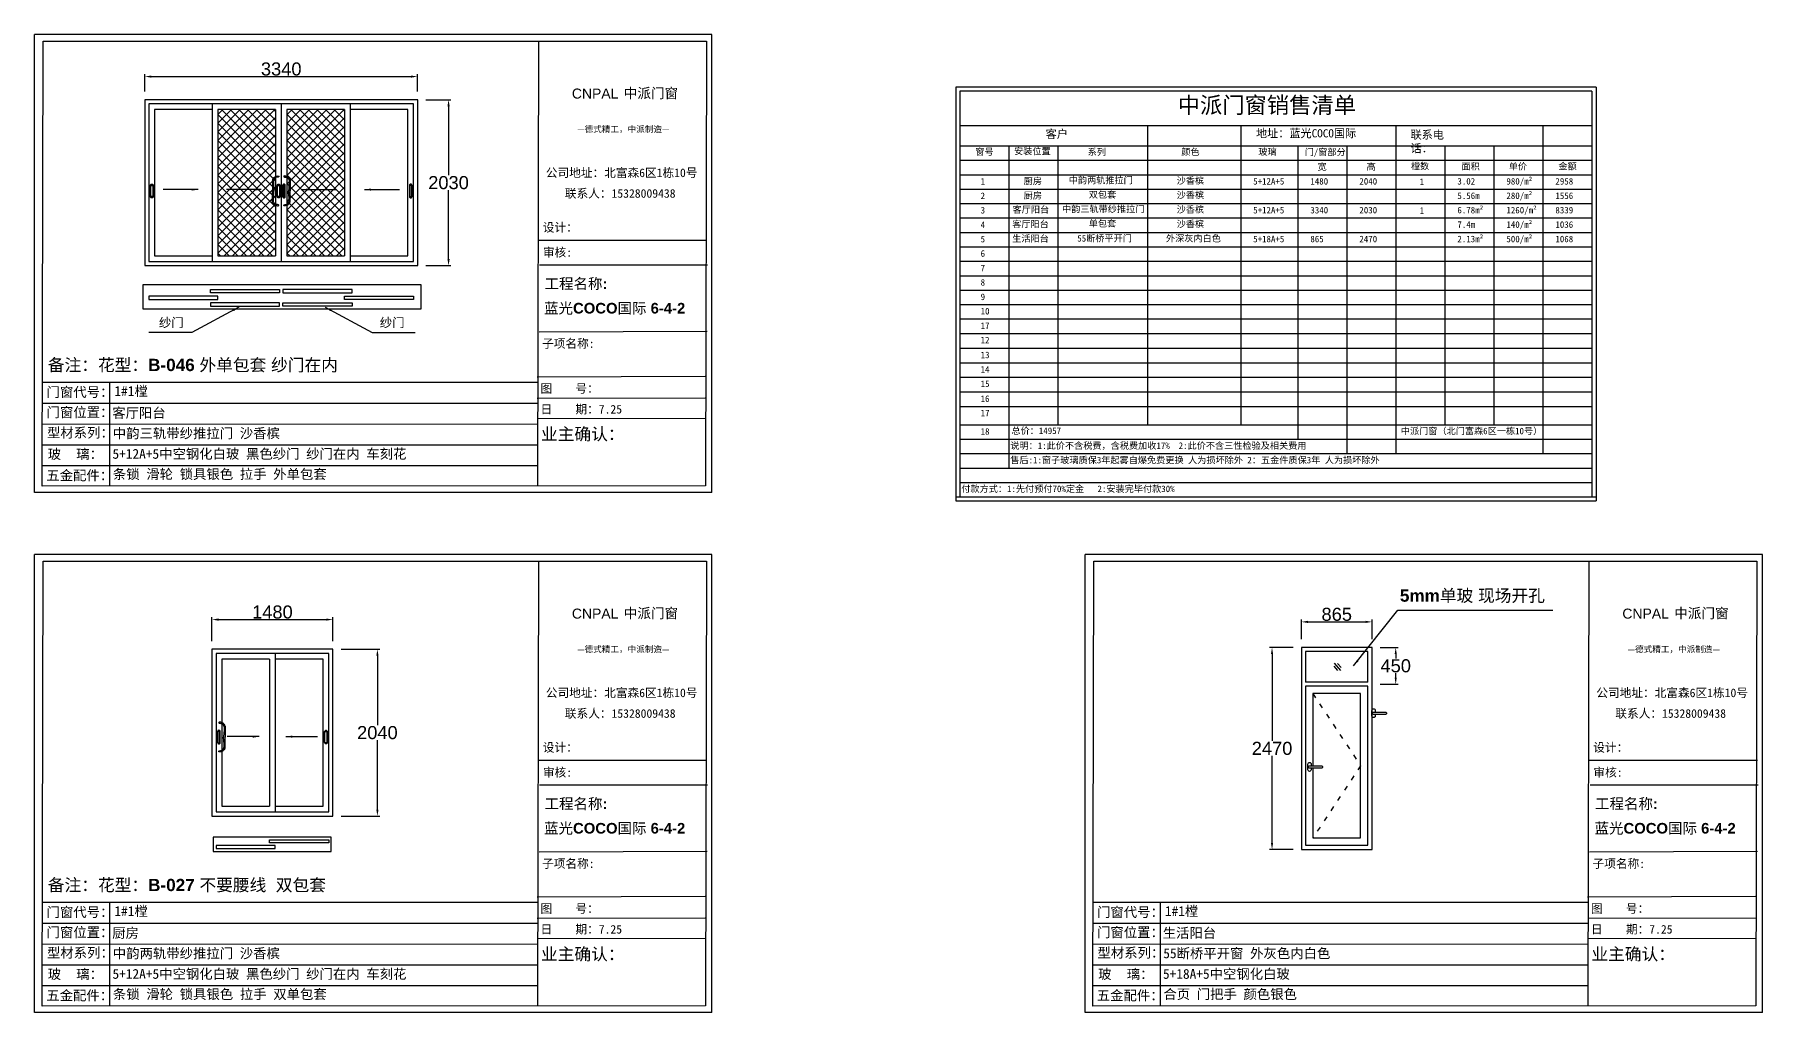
# Model space of a CAD drawing. Header units: inches. Extents: x -138455 to 599497, y -747149 to 13167.
# Drawn here: x 371016 to 392170, y -263010 to -251048 of the extents above; entities that cross this region are included whole.
import ezdxf

# ---------------------------------------------------------------- set-up
doc = ezdxf.new("R2010")
doc.units = ezdxf.units.IN
doc.header["$MEASUREMENT"] = 0
doc.header["$PDMODE"] = 35
doc.header["$PDSIZE"] = -3
doc.linetypes.add('ACAD_ISO03W100', pattern=[30, 12, -18])
doc.layers.add('0 @ 1', color=7, linetype='Continuous')
doc.styles.add('Annotative', font='arialbd.ttf')
doc.styles.add('MtXpl_', font='')
doc.styles.get("Standard").update_dxf_attribs({"font": 'arial.ttf'})
doc.styles.get('MtXpl_').set_extended_font_data('SimSun')
doc.dimstyles.get("Standard").update_dxf_attribs({"dimtxt": 80, "dimasz": 70, "dimexe": 40, "dimexo": 80, "dimgap": 0, "dimtad": 1, "dimtih": 1, "dimtoh": 1, "dimdec": 0, "dimzin": 0, "dimdsep": 46, "dimtxsty": 'Standard', "dimcen": 0.09, "dimadec": 0, "dimazin": 0, "dimtfac": 1, "dimtdec": 0, "dimtofl": 0, "dimtmove": 0, "dimatfit": 3, "dimfxl": 0, "dimtolj": 1, "dimtzin": 0, "dimarcsym": 0})

# ---------------------------------------------------------------- blocks, each defined once
blk = doc.blocks.new('*D1064')
at = {"color": 0, "lineweight": -2, "transparency": 16777216}
for p, q in [((372366, -251745), (372366, -251532)), ((372446, -251562), (375626, -251562)), ((375706, -251745), (375706, -251532))]:
    blk.add_line(p, q, dxfattribs=at)
at = {"color": 0, "transparency": 16777216}
for points in [[(372446, -251549), (372446, -251575), (372366, -251562)], [(375626, -251549), (375626, -251575), (375706, -251562)]]:
    blk.add_solid(points, dxfattribs=at)
at = {"layer": 'Defpoints', "color": 0, "transparency": 16777216}
for p in [(375706, -251562), (372366, -251845), (375706, -251845)]:
    blk.add_point(p, dxfattribs=at)
at = {"color": 0, "transparency": 16777216, "insert": (374036, -251470), "char_height": 160, "attachment_point": 5}
blk.add_mtext('\\A1;3340', dxfattribs=at)
blk = doc.blocks.new('*D1065')
at = {"color": 0, "lineweight": -2, "transparency": 16777216}
for p, q in [((375806, -251845), (376114, -251845)), ((376084, -251925), (376084, -252768)), ((376084, -253795), (376084, -252951)), ((375806, -253875), (376114, -253875))]:
    blk.add_line(p, q, dxfattribs=at)
at = {"color": 0, "transparency": 16777216}
for points in [[(376071, -251925), (376098, -251925), (376084, -251845)], [(376071, -253795), (376098, -253795), (376084, -253875)]]:
    blk.add_solid(points, dxfattribs=at)
at = {"layer": 'Defpoints', "color": 0, "transparency": 16777216}
for p in [(375706, -251845), (375706, -253875), (376084, -253875)]:
    blk.add_point(p, dxfattribs=at)
at = {"color": 0, "transparency": 16777216, "insert": (376084, -252860), "char_height": 160, "attachment_point": 5}
blk.add_mtext('\\A1;2030', dxfattribs=at)
blk = doc.blocks.new('123hhh')
for centre, radius, start, end in [((280706.3, -83231.5), 10, 16.45017, 30.15144), ((280724, -83285), 15, 176.76219, 183.23781), ((280706.3, -83338.5), 10, 329.84856, 343.54983)]:
    blk.add_arc(centre, radius, start, end)
for points, knots in [([(280691.5, -83211), (280688.9, -83210.6), (280685.3, -83210.1), (280685, -83215), (280689.9, -83216.5), (280695.6, -83216.9), (280703.8, -83219.4), (280710.5, -83226.2), (280712.5, -83239.1), (280711.7, -83253.6), (280710.7, -83267.6), (280709.5, -83277.4), (280709.2, -83282.1), (280709.1, -83284.2)], [0, 0, 0, 0, 6.082763, 8.582763, 11.318747, 19.461781, 26.725965, 36.438119, 46.233865, 64.642794, 80.276332, 88.205882, 94.390611, 94.390611, 94.390611, 94.390611]), ([(280714.9, -83226.5), (280712.4, -83222.1), (280706.8, -83213.8), (280697, -83212), (280691.5, -83211)], [0.93741, 0.93741, 0.93741, 0.93741, 13.606526, 29.417915, 29.417915, 29.417915, 29.417915]), ([(280715.8, -83228.7), (280716.2, -83230), (280717.4, -83234.2), (280716.8, -83248.6), (280716.7, -83266), (280716.7, -83280.5), (280716.7, -83285)], [1.197256, 1.197256, 1.197256, 1.197256, 5.358743, 14.155697, 44.084834, 57.684594, 57.684594, 57.684594, 57.684594]), ([(280691.5, -83359), (280688.9, -83359.4), (280685.3, -83359.9), (280685, -83355), (280689.9, -83353.5), (280695.6, -83353.1), (280703.8, -83350.6), (280710.5, -83343.8), (280712.5, -83330.9), (280711.7, -83316.4), (280710.7, -83302.4), (280709.5, -83292.6), (280709.2, -83287.9), (280709.1, -83285.8)], [0, 0, 0, 0, 6.082763, 8.582763, 11.318747, 19.461781, 26.725965, 36.438119, 46.233865, 64.642794, 80.276332, 88.205882, 94.390611, 94.390611, 94.390611, 94.390611]), ([(280715.8, -83341.3), (280716.2, -83340), (280717.4, -83335.8), (280716.8, -83321.4), (280716.7, -83304), (280716.7, -83289.5), (280716.7, -83285)], [1.197256, 1.197256, 1.197256, 1.197256, 5.358743, 14.155697, 44.084834, 57.684594, 57.684594, 57.684594, 57.684594]), ([(280714.9, -83343.5), (280712.4, -83347.9), (280706.8, -83356.2), (280697, -83358), (280691.5, -83359)], [0.93741, 0.93741, 0.93741, 0.93741, 13.606526, 29.417915, 29.417915, 29.417915, 29.417915])]:
    blk.add_open_spline(points, degree=3, knots=knots)
blk = doc.blocks.new('*D1066')
at = {"color": 0, "lineweight": -2, "transparency": 16777216}
for p, q in [((373188, -258468), (373188, -258175)), ((373268, -258205), (374588, -258205)), ((374668, -258468), (374668, -258175))]:
    blk.add_line(p, q, dxfattribs=at)
at = {"color": 0, "transparency": 16777216}
for points in [[(373268, -258191), (373268, -258218), (373188, -258205)], [(374588, -258191), (374588, -258218), (374668, -258205)]]:
    blk.add_solid(points, dxfattribs=at)
at = {"layer": 'Defpoints', "color": 0, "transparency": 16777216}
for p in [(374668, -258205), (373188, -258568), (374668, -258568)]:
    blk.add_point(p, dxfattribs=at)
at = {"color": 0, "transparency": 16777216, "insert": (373928, -258113), "char_height": 160, "attachment_point": 5}
blk.add_mtext('\\A1;1480', dxfattribs=at)
blk = doc.blocks.new('*D1067')
at = {"color": 0, "lineweight": -2, "transparency": 16777216}
for p, q in [((374768, -258568), (375243, -258568)), ((375213, -258648), (375213, -259496)), ((375213, -260528), (375213, -259679)), ((374768, -260608), (375243, -260608))]:
    blk.add_line(p, q, dxfattribs=at)
at = {"color": 0, "transparency": 16777216}
for points in [[(375200, -258648), (375227, -258648), (375213, -258568)], [(375200, -260528), (375227, -260528), (375213, -260608)]]:
    blk.add_solid(points, dxfattribs=at)
at = {"layer": 'Defpoints', "color": 0, "transparency": 16777216}
for p in [(374668, -258568), (374668, -260608), (375213, -260608)]:
    blk.add_point(p, dxfattribs=at)
at = {"color": 0, "transparency": 16777216, "insert": (375213, -259588), "char_height": 160, "attachment_point": 5}
blk.add_mtext('\\A1;2040', dxfattribs=at)
blk = doc.blocks.new('123as')
at = {"color": 0}
for p, q in [((90189, 51387), (90252, 51462)), ((90194, 51330), (90312, 51470)), ((90251, 51335), (90314, 51410))]:
    blk.add_line(p, q, dxfattribs=at)
blk = doc.blocks.new('*D1068')
at = {"color": 0, "lineweight": -2, "transparency": 16777216}
for p, q in [((387490, -258546), (387710, -258546)), ((387680, -258626), (387680, -258679)), ((387680, -258916), (387680, -258862)), ((387490, -258996), (387710, -258996))]:
    blk.add_line(p, q, dxfattribs=at)
at = {"color": 0, "transparency": 16777216}
for points in [[(387667, -258626), (387693, -258626), (387680, -258546)], [(387667, -258916), (387693, -258916), (387680, -258996)]]:
    blk.add_solid(points, dxfattribs=at)
at = {"layer": 'Defpoints', "color": 0, "transparency": 16777216}
for p in [(387390, -258546), (387680, -258546), (387390, -258996)]:
    blk.add_point(p, dxfattribs=at)
at = {"color": 0, "transparency": 16777216, "insert": (387680, -258771), "char_height": 160, "attachment_point": 5}
blk.add_mtext('\\A1;450', dxfattribs=at)
blk = doc.blocks.new('dzcs')
blk.add_lwpolyline([(142096, -3328), (142196, -3328, 0.414214), (142206, -3318), (142206, -3318, 0.414214), (142196, -3308), (142096, -3308, 0.414214), (142086, -3318), (142086, -3318, 0.414214)], format="xyb", close=True)
blk.add_lwpolyline([(142182, -3328), (142182, -3342, 0.414214), (142196, -3355), (142196, -3355, 0.414214), (142209, -3342), (142209, -3294, 0.414214), (142196, -3280), (142196, -3280, 0.414214), (142182, -3294), (142182, -3308)], format="xyb")
blk = doc.blocks.new('*D1069')
at = {"color": 0, "lineweight": -2, "transparency": 16777216}
for p, q in [((386425, -258546), (386136, -258546)), ((386166, -258626), (386166, -259689)), ((386166, -260936), (386166, -259872)), ((386425, -261016), (386136, -261016))]:
    blk.add_line(p, q, dxfattribs=at)
at = {"color": 0, "transparency": 16777216}
for points in [[(386152, -258626), (386179, -258626), (386166, -258546)], [(386152, -260936), (386179, -260936), (386166, -261016)]]:
    blk.add_solid(points, dxfattribs=at)
at = {"layer": 'Defpoints', "color": 0, "transparency": 16777216}
for p in [(386525, -258546), (386166, -261016), (386525, -261016)]:
    blk.add_point(p, dxfattribs=at)
at = {"color": 0, "transparency": 16777216, "insert": (386166, -259781), "char_height": 160, "attachment_point": 5}
blk.add_mtext('\\A1;2470', dxfattribs=at)
blk = doc.blocks.new('*D1070')
at = {"color": 0, "lineweight": -2, "transparency": 16777216}
for p, q in [((386525, -258446), (386525, -258203)), ((386605, -258233), (387310, -258233)), ((387390, -258446), (387390, -258203))]:
    blk.add_line(p, q, dxfattribs=at)
at = {"color": 0, "transparency": 16777216}
for points in [[(386605, -258219), (386605, -258246), (386525, -258233)], [(387310, -258219), (387310, -258246), (387390, -258233)]]:
    blk.add_solid(points, dxfattribs=at)
at = {"layer": 'Defpoints', "color": 0, "transparency": 16777216}
for p in [(387390, -258233), (386525, -258546), (387390, -258546)]:
    blk.add_point(p, dxfattribs=at)
at = {"color": 0, "transparency": 16777216, "insert": (386958, -258141), "char_height": 160, "attachment_point": 5}
blk.add_mtext('\\A1;865', dxfattribs=at)

msp = doc.modelspace()

# ---------------------------------------------------------------- hatches: boundary and pattern name
h = msp.add_hatch()
h.set_pattern_fill('ANSI37', color=256, scale=600)
h.set_pattern_definition([(45, (-834.13, 2214.085), (-53.033009, 53.033009), []), (135, (-834.13, 2214.085), (-53.033009, -53.033009), [])])
h.paths.add_polyline_path([(373966.4, -251964.7), (373261.4, -251964.7), (373261.4, -253754.7), (373966.4, -253754.7)])
h.paths.add_polyline_path([(374811.4, -251964.7), (374106.4, -251964.7), (374106.4, -253754.7), (374811.4, -253754.7)])

# ---------------------------------------------------------------- linework, layer by layer
for p, q in [((379309.1, -251048.5), (371016, -251048.2)), ((371016, -256648.3), (371016, -251048.2)), ((379309.1, -256648.3), (379309.1, -251048.5)), ((371110.5, -256572.6), (371122.1, -251128)), ((371122.1, -251128), (379241, -251128.2)), ((377184.6, -251128.2), (377172.7, -256568.4)), ((377184.3, -251296.1), (377184.3, -251296.3)), ((379241, -251128.2), (379229.4, -256568.4)), ((390131.9, -251689.6), (382295.2, -251689.6)), ((382295.2, -251689.6), (382295.2, -256752.6)), ((390131.9, -251689.6), (390131.9, -256752.6)), ((375656.4, -251894.7), (372416.4, -251894.7)), ((372416.4, -251894.7), (372416.4, -253824.7)), ((373191.4, -251894.7), (373191.4, -253824.7)), ((374036.4, -251894.7), (374036.4, -253824.7)), ((374881.4, -251894.7), (374881.4, -253824.7)), ((375656.4, -253824.7), (375656.4, -251894.7)), ((390081.9, -251739.6), (382345.2, -251739.6)), ((382345.2, -251739.6), (382345.2, -256702.6)), ((390081.9, -251739.6), (390081.9, -256702.6)), ((372486.4, -251964.7), (372486.4, -253754.7)), ((373191.4, -251964.7), (372486.4, -251964.7)), ((373261.4, -251964.7), (373261.4, -253754.7)), ((373966.4, -251964.7), (373261.4, -251964.7)), ((373966.4, -251964.7), (373966.4, -253754.7)), ((374106.4, -251964.7), (374106.4, -252784.4)), ((374811.4, -251964.7), (374106.4, -251964.7)), ((374811.4, -251964.7), (374811.4, -253754.7)), ((375586.4, -251964.7), (374881.4, -251964.7)), ((375586.4, -253754.7), (375586.4, -251964.7)), ((390081.9, -252165.8), (382345.2, -252165.8)), ((384639.5, -252165.8), (384639.5, -255821.7)), ((385781.9, -252165.8), (385781.9, -254527)), ((387681.9, -252165.8), (387681.9, -256174.6)), ((389481.9, -252165.8), (389481.9, -253997.6)), ((382345.2, -252409.3), (390081.9, -252409.3)), ((382945.2, -252409.3), (382945.2, -253997.6)), ((383545.2, -252409.3), (383545.2, -253997.6)), ((386481.9, -252409.3), (386481.9, -254527)), ((387081.9, -252409.3), (387081.9, -256174.6)), ((388281.9, -252409.3), (388281.9, -255821.7)), ((388881.9, -252409.3), (388881.9, -253997.6)), ((382345.2, -252585.8), (390081.9, -252585.8)), ((382345.2, -252762.3), (390081.9, -252762.3)), ((374106.4, -252798), (374106.4, -253123.4)), ((382345.2, -252938.7), (390081.9, -252938.7)), ((374106.4, -253137), (374106.4, -253754.7)), ((382345.2, -253115.2), (390081.9, -253115.2)), ((382345.2, -253291.7), (390081.9, -253291.7)), ((377191.6, -253562.5), (379248.3, -253562.8)), ((382345.2, -253468.1), (390081.9, -253468.1)), ((372416.4, -253824.7), (375656.4, -253824.7)), ((372486.4, -253754.7), (373191.4, -253754.7)), ((373261.4, -253754.7), (373966.4, -253754.7)), ((374106.4, -253754.7), (374811.4, -253754.7)), ((374881.4, -253754.7), (375586.4, -253754.7)), ((382345.2, -253644.6), (390081.9, -253644.6)), ((382345.2, -253821.1), (390081.9, -253821.1)), ((377198.4, -253864.2), (379255.1, -253864.4)), ((382345.2, -253997.6), (390081.9, -253997.6)), ((382945.2, -253997.6), (382945.2, -254703.4)), ((383545.2, -253997.6), (383545.2, -254527)), ((388881.9, -253997.6), (388881.9, -255821.7)), ((389481.9, -253997.6), (389481.9, -256174.6)), ((382345.2, -254174), (390081.9, -254174)), ((382345.2, -254350.5), (390081.9, -254350.5)), ((377193.7, -254682.9), (379250.4, -254676.9)), ((382345.2, -254527), (390081.9, -254527)), ((383545.2, -254527), (383545.2, -255821.7)), ((385781.9, -254527), (385781.9, -255821.7)), ((386481.9, -254527), (386481.9, -255998.1)), ((382345.2, -254703.4), (390081.9, -254703.4)), ((382345.2, -254885.2), (390081.9, -254885.2)), ((382945.2, -254703.4), (382945.2, -256350.6)), ((382345.2, -255061.7), (390081.9, -255061.7)), ((371109.7, -255301.3), (377169, -255301.5)), ((371934.1, -255295), (371934.4, -256566.9)), ((377168.9, -255233.4), (379225.5, -255227.4)), ((382345.2, -255238.2), (390081.9, -255238.2)), ((377169.6, -255497.2), (379226.3, -255491.1)), ((382345.2, -255419.9), (390081.9, -255419.9)), ((371109.9, -255556.6), (377169.8, -255555.5)), ((377170.3, -255745.5), (379227, -255739.4)), ((382345.2, -255596.4), (390081.9, -255596.4)), ((371110, -255812), (377170.5, -255810.9)), ((382345.2, -255821.7), (390081.9, -255821.7)), ((371110.2, -256067.6), (377171.3, -256067.8)), ((382345.2, -255998.1), (390081.9, -255998.1)), ((371110.4, -256321.1), (377172.7, -256318.8)), ((382345.2, -256174.6), (390081.9, -256174.6)), ((382345.2, -256350.6), (390081.9, -256350.6)), ((379229.4, -256568.4), (371110.5, -256572.6)), ((382345.2, -256526.6), (390081.9, -256526.6)), ((379309.1, -256648.3), (371016, -256648.3)), ((382295.2, -256702.6), (390131.9, -256702.6)), ((382295.2, -256752.6), (390131.9, -256752.6)), ((379309.1, -257410.3), (371016, -257410.1)), ((371016, -263010.1), (371016, -257410.1)), ((379309.1, -263010.1), (379309.1, -257410.3)), ((392169.5, -257410.3), (383876.4, -257410.1)), ((383876.4, -263010.1), (383876.4, -257410.1)), ((392169.5, -263010.1), (392169.5, -257410.3)), ((371110.5, -262934.4), (371122.1, -257489.8)), ((371122.1, -257489.8), (379241, -257490)), ((377184.6, -257490), (377172.7, -262930.2)), ((379241, -257490), (379229.4, -262930.2)), ((383970.9, -262934.4), (383982.5, -257489.8)), ((383982.5, -257489.8), (392101.4, -257490)), ((390044.9, -257490), (390033.1, -262930.2)), ((392101.4, -257490), (392089.8, -262930.2)), ((377184.3, -257657.9), (377184.3, -257658.1)), ((390044.7, -257657.9), (390044.7, -257658.1)), ((373893.1, -258687.6), (373893.1, -260487.6)), ((373963.1, -258617.6), (373963.1, -260557.6)), ((387390.4, -258545.5), (386525.4, -258545.5)), ((386525.4, -258545.5), (386525.4, -261015.5)), ((387390.4, -261015.5), (387390.4, -258545.5)), ((387340.4, -258970.5), (386575.4, -258970.5)), ((387340.4, -259020.5), (386575.4, -259020.5)), ((377191.6, -259924.3), (379248.3, -259924.6)), ((390052, -259924.3), (392108.7, -259924.6)), ((377198.4, -260226), (379255.1, -260226.3)), ((390058.8, -260226), (392115.5, -260226.3)), ((386525.4, -261015.5), (387390.4, -261015.5)), ((377193.7, -261044.8), (379250.4, -261038.7)), ((390054.1, -261044.8), (392110.8, -261038.7)), ((371109.7, -261663.1), (377169, -261663.3)), ((371934.1, -261656.9), (371934.4, -262928.7)), ((377168.9, -261595.2), (379225.5, -261589.2)), ((383970.1, -261663.1), (390029.4, -261663.3)), ((384794.5, -261656.9), (384794.8, -262928.7)), ((390029.2, -261595.2), (392085.9, -261589.2)), ((377169.6, -261859), (379226.3, -261853)), ((390030, -261859), (392086.7, -261853)), ((371109.9, -261918.4), (377169.8, -261917.3)), ((383970.3, -261918.4), (390030.2, -261917.3)), ((371110, -262173.9), (377170.5, -262172.8)), ((377170.3, -262107.3), (379227, -262101.2)), ((383970.4, -262173.9), (390030.9, -262172.8)), ((390030.7, -262107.3), (392087.4, -262101.2)), ((371110.2, -262429.4), (377171.3, -262429.6)), ((383970.6, -262429.4), (390031.6, -262429.6)), ((371110.4, -262682.9), (377172.7, -262680.6)), ((383970.7, -262682.9), (390033.1, -262680.6)), ((379229.4, -262930.2), (371110.5, -262934.4)), ((392089.8, -262930.2), (383970.9, -262934.4)), ((379309.1, -263010.1), (371016, -263010.1)), ((392169.5, -263010.1), (383876.4, -263010.1))]:
    msp.add_line(p, q)
for points in [[(372366.4, -253874.7), (375706.4, -253874.7), (375706.4, -251844.7), (372366.4, -251844.7)], [(372440.1, -252892.9), (372462.8, -252892.9), (372462.8, -253030.3), (372440.1, -253030.3)], [(372440.1, -252892.9), (372462.8, -252892.9), (372462.8, -253030.3), (372440.1, -253030.3)], [(373992, -252892.9), (374014.8, -252892.9), (374014.8, -253030.3), (373992, -253030.3)], [(373992, -252892.9), (374014.8, -252892.9), (374014.8, -253030.3), (373992, -253030.3)], [(374080.8, -252892.9), (374058.1, -252892.9), (374058.1, -253030.3), (374080.8, -253030.3)], [(374080.8, -252892.9), (374058.1, -252892.9), (374058.1, -253030.3), (374080.8, -253030.3)], [(375633.6, -252892.9), (375610.9, -252892.9), (375610.9, -253030.3), (375633.6, -253030.3)], [(375633.6, -252892.9), (375610.9, -252892.9), (375610.9, -253030.3), (375633.6, -253030.3)], [(372345.4, -254106.5), (375745.9, -254106.5), (375745.9, -254406.1), (372345.4, -254406.1)], [(373261.4, -254248.6), (372416.4, -254248.6), (372416.4, -254288.6), (373261.4, -254288.6)], [(374015.1, -254207.4), (373170.1, -254207.4), (373170.1, -254167.4), (374015.1, -254167.4)], [(374057.3, -254207.4), (374902.3, -254207.4), (374902.3, -254167.4), (374057.3, -254167.4)], [(374811.4, -254248.6), (375656.4, -254248.6), (375656.4, -254288.6), (374811.4, -254288.6)], [(374015.1, -254329.8), (373170.1, -254329.8), (373170.1, -254369.8), (374015.1, -254369.8)], [(374057.3, -254329.8), (374902.3, -254329.8), (374902.3, -254369.8), (374057.3, -254369.8)], [(373188.1, -260607.6), (374668.1, -260607.6), (374668.1, -258567.6), (373188.1, -258567.6)], [(373238.1, -260557.6), (374618.1, -260557.6), (374618.1, -258617.6), (373238.1, -258617.6)], [(373284.5, -259573.3), (373261.8, -259573.3), (373261.8, -259710.6), (373284.5, -259710.6)], [(373284.5, -259573.3), (373261.8, -259573.3), (373261.8, -259710.6), (373284.5, -259710.6)], [(374571.7, -259573.3), (374594.4, -259573.3), (374594.4, -259710.6), (374571.7, -259710.6)], [(374571.7, -259573.3), (374594.4, -259573.3), (374594.4, -259710.6), (374571.7, -259710.6)], [(374646.4, -260866.8), (373203, -260866.8), (373203, -261041.3), (374646.4, -261041.3)], [(373963.1, -260966.8), (373238.1, -260966.8), (373238.1, -261006.8), (373963.1, -261006.8)], [(373893.1, -260897.5), (374618.1, -260897.5), (374618.1, -260937.5), (373893.1, -260937.5)]]:
    msp.add_lwpolyline(points, close=True)
for points in [[(372450.9, -252878.3), (372452.6, -252878.3, -0.4142136), (372467.5, -252893.3), (372467.5, -253029.5, -0.4142136), (372452.6, -253044.5), (372450.9, -253044.5, -0.4142136), (372435.9, -253029.5), (372435.9, -252893.3, -0.4142136)], [(372450.9, -252878.3), (372452.6, -252878.3, -0.4142136), (372467.5, -252893.3), (372467.5, -253029.5, -0.4142136), (372452.6, -253044.5), (372450.9, -253044.5, -0.4142136), (372435.9, -253029.5), (372435.9, -252893.3, -0.4142136)], [(374002.8, -252878.3), (374004.5, -252878.3, -0.4142136), (374019.5, -252893.3), (374019.5, -253029.5, -0.4142136), (374004.5, -253044.5), (374002.8, -253044.5, -0.4142136), (373987.9, -253029.5), (373987.9, -252893.3, -0.4142136)], [(374002.8, -252878.3), (374004.5, -252878.3, -0.4142136), (374019.5, -252893.3), (374019.5, -253029.5, -0.4142136), (374004.5, -253044.5), (374002.8, -253044.5, -0.4142136), (373987.9, -253029.5), (373987.9, -252893.3, -0.4142136)], [(374070.1, -252878.3), (374068.4, -252878.3, 0.4142136), (374053.4, -252893.3), (374053.4, -253029.5, 0.4142136), (374068.4, -253044.5), (374070.1, -253044.5, 0.4142136), (374085, -253029.5), (374085, -252893.3, 0.4142136)], [(374070.1, -252878.3), (374068.4, -252878.3, 0.4142136), (374053.4, -252893.3), (374053.4, -253029.5, 0.4142136), (374068.4, -253044.5), (374070.1, -253044.5, 0.4142136), (374085, -253029.5), (374085, -252893.3, 0.4142136)], [(375622.8, -252878.3), (375621.1, -252878.3, 0.4142136), (375606.2, -252893.3), (375606.2, -253029.5, 0.4142136), (375621.1, -253044.5), (375622.8, -253044.5, 0.4142136), (375637.8, -253029.5), (375637.8, -252893.3, 0.4142136)], [(375622.8, -252878.3), (375621.1, -252878.3, 0.4142136), (375606.2, -252893.3), (375606.2, -253029.5, 0.4142136), (375621.1, -253044.5), (375622.8, -253044.5, 0.4142136), (375637.8, -253029.5), (375637.8, -252893.3, 0.4142136)], [(373273.7, -259558.7), (373272, -259558.7, 0.4142136), (373257.1, -259573.6), (373257.1, -259709.9, 0.4142136), (373272, -259724.9), (373273.7, -259724.9, 0.4142136), (373288.7, -259709.9), (373288.7, -259573.6, 0.4142136)], [(373273.7, -259558.7), (373272, -259558.7, 0.4142136), (373257.1, -259573.6), (373257.1, -259709.9, 0.4142136), (373272, -259724.9), (373273.7, -259724.9, 0.4142136), (373288.7, -259709.9), (373288.7, -259573.6, 0.4142136)], [(374582.5, -259558.7), (374584.2, -259558.7, -0.4142136), (374599.1, -259573.6), (374599.1, -259709.9, -0.4142136), (374584.2, -259724.9), (374582.5, -259724.9, -0.4142136), (374567.5, -259709.9), (374567.5, -259573.6, -0.4142136)], [(374582.5, -259558.7), (374584.2, -259558.7, -0.4142136), (374599.1, -259573.6), (374599.1, -259709.9, -0.4142136), (374584.2, -259724.9), (374582.5, -259724.9, -0.4142136), (374567.5, -259709.9), (374567.5, -259573.6, -0.4142136)]]:
    msp.add_lwpolyline(points, format="xyb", close=True)
for points in [[(373893.1, -258687.6), (373308.1, -258687.6), (373308.1, -259464.1)], [(373963.1, -260487.6), (374548.1, -260487.6), (374548.1, -258687.6), (373963.1, -258687.6)], [(387340.4, -258970.5), (387340.4, -258595.5), (386575.4, -258595.5), (386575.4, -258970.5)], [(386575.4, -259020.5), (386575.4, -260965.5), (387340.4, -260965.5), (387340.4, -259020.5)], [(386665.4, -260022.1), (386665.4, -260875.5), (387250.4, -260875.5), (387250.4, -259110.5), (386665.4, -259110.5), (386665.4, -259992.9)], [(373308.1, -259477.6), (373308.1, -259804.6)], [(373308.1, -259818), (373308.1, -260487.6), (373893.1, -260487.6)]]:
    msp.add_lwpolyline(points)
at = {"linetype": 'ACAD_ISO03W100', "ltscale": 5}
msp.add_lwpolyline([(386665.4, -259110.5), (387250.4, -259993), (386665.4, -260875.5)], dxfattribs=at)

# ---------------------------------------------------------------- block references
for name, p, xscale, yscale, zscale in [('123hhh', (1063699.2, -48314.6), -2.457178888009928, 2.457178888009928, 2.457178888009928), ('123hhh', (-315626.4, -48314.6), 2.457178888009928, 2.457178888009928, 2.457178888009928), ('123as', (447297.8, -293141.1), -0.6684526412304121, 0.6684526412304121, 0.6684526412304121), ('dzcs', (594825.5, -254510.2), -1.458674084359069, 1.458674084359069, 1.458674084359069), ('123hhh', (-316422.7, -54994.9), 2.457178888009928, 2.457178888009928, 2.457178888009928), ('dzcs', (594041.7, -255167.9), -1.458674084359069, 1.458674084359069, 1.458674084359069)]:
    msp.add_blockref(name, p, dxfattribs=dict(xscale=xscale, yscale=yscale, zscale=zscale))

# ---------------------------------------------------------------- texts
for p in [(377594.3, -251830.8), (377594.3, -258192.6), (390454.7, -258192.6)]:
    msp.add_text('CNPAL', height=122.22).set_placement(p)
at = {"style": 'MtXpl_'}
for s, height, p in [('中派门窗', 122.22, (378228.9, -251825.7)), ('—德式精工，中派制造—', 75.213, (377658.3, -252242.8)), ('公司地址：北富森6区1栋10号', 104.737, (377275.4, -252791.3)), ('联系人：15328009438', 104.737, (377508.2, -253043.9)), ('设计：', 104.74, (377237.7, -253460.1)), ('审核:', 104.74, (377239.4, -253764.4)), ('子项名称:', 104.74, (377229.3, -254880.5)), ('图    号：', 104.74, (377209.6, -255430.7)), ('日    期：7.25', 104.737, (377209.9, -255684)), ('中派门窗', 122.22, (378228.9, -258187.6)), ('中派门窗', 122.22, (391089.3, -258187.6)), ('—德式精工，中派制造—', 75.213, (377658.3, -258604.6)), ('—德式精工，中派制造—', 75.213, (390518.6, -258604.6)), ('公司地址：北富森6区1栋10号', 104.737, (377275.4, -259153.1)), ('公司地址：北富森6区1栋10号', 104.737, (390135.8, -259153.1)), ('联系人：15328009438', 104.737, (377508.2, -259405.8)), ('联系人：15328009438', 104.737, (390368.5, -259405.8)), ('设计：', 104.74, (377237.7, -259821.9)), ('设计：', 104.74, (390098.1, -259821.9)), ('审核:', 104.74, (377239.4, -260126.2)), ('审核:', 104.74, (390099.8, -260126.2)), ('子项名称:', 104.74, (377229.3, -261242.3)), ('子项名称:', 104.74, (390089.7, -261242.3)), ('图    号：', 104.74, (377209.6, -261792.6)), ('图    号：', 104.74, (390070, -261792.6)), ('日    期：7.25', 104.737, (377209.9, -262045.8)), ('日    期：7.25', 104.737, (390070.3, -262045.8))]:
    msp.add_text(s, height=height, dxfattribs=at).set_placement(p)
at = {"layer": '0 @ 1', "style": 'Annotative'}
for s, height, p in [('工程名称:', 130, (377259.6, -254160.2)), ('蓝光COCO国际 6-4-2', 130, (377253.7, -254460.4)), ('纱门 ', 111.32, (372538.2, -254627.3)), ('纱门 ', 111.32, (375242, -254627.3)), ('备注：花型：B-046 外单包套 纱门在内 ', 150, (371178.3, -255164.7)), ('门窗代号：', 119.99, (371163, -255481)), ('门窗位置：', 119.99, (371163, -255728.2)), ('型材系列：', 119.99, (371168, -255977.9)), ('业主确认：', 150, (377215.5, -256009.6)), ('玻    璃：', 119.99, (371176.4, -256239.7)), ('五金配件：', 119.99, (371160, -256500.6)), ('5mm单玻 现场开孔', 150, (387731, -257986)), ('工程名称:', 130, (377259.6, -260522)), ('工程名称:', 130, (390119.9, -260522)), ('蓝光COCO国际 6-4-2', 130, (377253.7, -260822.3)), ('蓝光COCO国际 6-4-2', 130, (390114.1, -260822.3)), ('备注：花型：B-027 不要腰线  双包套  ', 150, (371178.3, -261526.5)), ('门窗代号：', 119.99, (371163, -261842.8)), ('门窗代号：', 119.99, (384023.4, -261842.8)), ('门窗位置：', 119.99, (371163, -262090)), ('门窗位置：', 119.99, (384023.4, -262090)), ('型材系列：', 119.99, (371168, -262339.7)), ('业主确认：', 150, (377215.5, -262371.4)), ('型材系列：', 119.99, (384028.4, -262339.7)), ('业主确认：', 150, (390075.9, -262371.4)), ('玻    璃：', 119.99, (371176.4, -262601.6)), ('玻    璃：', 119.99, (384036.8, -262601.6)), ('五金配件：', 119.99, (371160, -262862.4)), ('五金配件：', 119.99, (384020.4, -262862.4))]:
    msp.add_text(s, height=height, dxfattribs=at).set_placement(p)
at = {"layer": '0 @ 1', "attachment_point": 1, "style": 'Annotative'}
for s, width, insert, char_height in [('{\\fSimSun|b1|i0|c134|p2;中派门窗销售清单}', 2676.689, (385011, -251810.5), 200), ('{\\fSimSun|b1|i0|c134|p2;客户}', 485.592, (383394.1, -252214.5), 100), ('{\\fSimSun|b1|i0|c134|p2;地址：蓝光COCO国际}', 1564.514, (385969, -252206), 100), ('{\\fSimSun|b1|i0|c134|p2;联系电话：}', 603.897, (387861.5, -252223.5), 100), ('{\\fSimSun|b1|i0|c134|p2;窗号}', 485.592, (382533.9, -252441.9), 80), ('{\\fSimSun|b1|i0|c134|p2;安装位置}', 485.592, (383007.8, -252434.8), 80), ('{\\fSimSun|b1|i0|c134|p2;系列}', 485.592, (383908.7, -252444.1), 80), ('{\\fSimSun|b1|i0|c134|p2;颜色}', 485.592, (385054.2, -252442.2), 80), ('{\\fSimSun|b1|i0|c134|p2;玻璃}', 485.592, (385998.8, -252442.2), 80), ('{\\fSimSun|b1|i0|c134|p2;门/窗部分}', 603.897, (386565.1, -252446.1), 80), ('{\\fSimSun|b1|i0|c134|p2;中韵两轨推拉门}', 943.532, (383677, -252789.6), 80), ('{\\fSimSun|b1|i0|c134|p2;沙香槟}', 943.532, (384998.5, -252795), 80), ('{\\fSimSun|b1|i0|c134|p2;宽}', 603.897, (386723.5, -252624.9), 80), ('{\\fSimSun|b1|i0|c134|p2;高}', 603.897, (387323.5, -252624.9), 80), ('{\\fSimSun|b1|i0|c134|p2;樘数}', 603.897, (387866.9, -252617.8), 80), ('{\\fSimSun|b1|i0|c134|p2;面积}', 603.897, (388485.4, -252621.7), 80), ('{\\fSimSun|b1|i0|c134|p2;单价}', 603.897, (389063.1, -252621.7), 80), ('{\\fSimSun|b1|i0|c134|p2;金额}', 603.897, (389671.8, -252618.9), 80), ('{\\fSimSun|b1|i0|c134|p2;2}', 485.592, (382598.3, -252980.7), 80), ('{\\fSimSun|b1|i0|c134|p2;1}', 485.592, (382598.3, -252804.2), 80), ('{\\fSimSun|b1|i0|c134|p2;厨房}', 472.186, (383125.4, -252800.3), 80), ('{\\fSimSun|b1|i0|c134|p2;厨房}', 472.186, (383125.4, -252976.8), 80), ('{\\fSimSun|b1|i0|c134|p2;双包套}', 943.532, (383922.3, -252966.1), 80), ('{\\fSimSun|b1|i0|c134|p2;沙香槟}', 943.532, (384998.5, -252971.5), 80), ('{\\fSimSun|b1|i0|c134|p2;5+12A+5}', 943.532, (385935, -252803), 80), ('{\\fSimSun|b1|i0|c134|p2;1480}', 943.532, (386635, -252803), 80), ('{\\fSimSun|b1|i0|c134|p2;2040}', 943.532, (387235, -252803), 80), ('{\\fSimSun|b1|i0|c134|p2;1}', 943.532, (387972.6, -252808.2), 80), ('{\\fSimSun|b1|i0|c134|p2;3.02}', 943.532, (388435, -252803), 80), ('{\\fSimSun|b1|i0|c134|p2;5.56m}', 943.532, (388435, -252979.4), 80), ('{\\fSimSun|b1|i0|c134|p2;280/m²}', 943.532, (389035, -252979.4), 80), ('{\\fSimSun|b1|i0|c134|p2;980/m²}', 943.532, (389035, -252803), 80), ('{\\fSimSun|b1|i0|c134|p2;2958}', 943.532, (389635, -252803), 80), ('{\\fSimSun|b1|i0|c134|p2;1556}', 943.532, (389635, -252979.4), 80), ('{\\fSimSun|b1|i0|c134|p2;3}', 485.592, (382598.3, -253157.1), 80), ('{\\fSimSun|b1|i0|c134|p2;客厅阳台}', 553, (382989.2, -253148.8), 80), ('{\\fSimSun|b1|i0|c134|p2;中韵三轨带纱推拉门}', 1087.236, (383594.9, -253142.8), 80), ('{\\fSimSun|b1|i0|c134|p2;沙香槟}', 943.532, (384998.5, -253148), 80), ('{\\fSimSun|b1|i0|c134|p2;5+12A+5}', 943.532, (385935, -253155.9), 80), ('{\\fSimSun|b1|i0|c134|p2;3340}', 943.532, (386635, -253155.9), 80), ('{\\fSimSun|b1|i0|c134|p2;2030}', 943.532, (387235, -253155.9), 80), ('{\\fSimSun|b1|i0|c134|p2;1}', 943.532, (387972.6, -253161.2), 80), ('{\\fSimSun|b1|i0|c134|p2;6.78m²}', 943.532, (388435, -253155.9), 80), ('{\\fSimSun|b1|i0|c134|p2;1260/m²}', 943.532, (389035, -253155.9), 80), ('{\\fSimSun|b1|i0|c134|p2;8339}', 943.532, (389635, -253155.9), 80), ('{\\fSimSun|b1|i0|c134|p2;4}', 485.592, (382598.3, -253333.6), 80), ('{\\fSimSun|b1|i0|c134|p2;客厅阳台}', 472.186, (382985.1, -253326.9), 80), ('{\\fSimSun|b1|i0|c134|p2;单包套}', 943.532, (383922.3, -253319.1), 80), ('{\\fSimSun|b1|i0|c134|p2;沙香槟}', 943.532, (384998.5, -253324.5), 80), ('{\\fSimSun|b1|i0|c134|p2;7.4m}', 943.532, (388435, -253332.4), 80), ('{\\fSimSun|b1|i0|c134|p2;140/m²}', 943.532, (389035, -253332.4), 80), ('{\\fSimSun|b1|i0|c134|p2;1036}', 943.532, (389635, -253332.4), 80), ('{\\fSimSun|b1|i0|c134|p2;5}', 485.592, (382598.3, -253510.1), 80), ('{\\fSimSun|b1|i0|c134|p2;生活阳台}', 472.186, (382985.1, -253503.4), 80), ('{\\fSimSun|b1|i0|c134|p2;55断桥平开门}', 943.532, (383781.6, -253500.1), 80), ('{\\fSimSun|b1|i0|c134|p2;外深灰内白色}', 943.532, (384867.6, -253500.9), 80), ('{\\fSimSun|b1|i0|c134|p2;5+18A+5}', 943.532, (385935, -253508.8), 80), ('{\\fSimSun|b1|i0|c134|p2;865}', 943.532, (386635, -253508.8), 80), ('{\\fSimSun|b1|i0|c134|p2;2470}', 943.532, (387235, -253508.8), 80), ('{\\fSimSun|b1|i0|c134|p2;2.13m²}', 943.532, (388435, -253508.8), 80), ('{\\fSimSun|b1|i0|c134|p2;500/m²}', 943.532, (389035, -253508.8), 80), ('{\\fSimSun|b1|i0|c134|p2;1068}', 943.532, (389635, -253508.8), 80), ('{\\fSimSun|b1|i0|c134|p2;6}', 485.592, (382598.3, -253686.5), 80), ('{\\fSimSun|b1|i0|c134|p2;8}', 485.592, (382598.3, -254039.5), 80), ('{\\fSimSun|b1|i0|c134|p2;7}', 485.592, (382598.3, -253863), 80), ('{\\fSimSun|b1|i0|c134|p2;9}', 485.592, (382598.3, -254216), 80), ('{\\fSimSun|b1|i0|c134|p2;10}', 485.592, (382598.3, -254392.4), 80), ('{\\fSimSun|b1|i0|c134|p2;17}', 485.592, (382598.3, -254568.9), 80), ('{\\fSimSun|b1|i0|c134|p2;12}', 485.592, (382598.3, -254745.4), 80), ('{\\fSimSun|b1|i0|c134|p2;13}', 485.592, (382598.3, -254927.1), 80), ('{\\fSimSun|b1|i0|c134|p2;14}', 485.592, (382598.3, -255103.6), 80), ('{\\fSimSun|b1|i0|c134|p2;15}', 485.592, (382598.3, -255280.1), 80), ('{\\fSimSun|b1|i0|c134|p2;1#1樘}', 4396.385, (371993.8, -255348.8), 119.988), ('{\\fSimSun|b1|i0|c134|p2;16}', 485.592, (382598.3, -255461.9), 80), ('{\\fSimSun|b1|i0|c134|p2;客厅阳台}', 4396.385, (371967, -255616.1), 119.988), ('{\\fSimSun|b1|i0|c134|p2;17}', 485.592, (382598.3, -255638.3), 80), ('{\\fSimSun|b1|i0|c134|p2;中韵三轨带纱推拉门 沙香槟}', 4396.385, (371973.9, -255865.2), 119.988), ('{\\fSimSun|b1|i0|c134|p2;18}', 485.592, (382598.3, -255863.6), 80), ('{\\fSimSun|b1|i0|c134|p2;总价：14957}', 2423.77, (382974.9, -255854.8), 80), ('{\\fSimSun|b1|i0|c134|p2;中派门窗（北门富森6区一栋10号）}', 1756.126, (387742.8, -255857.2), 80), ('{\\fSimSun|b1|i0|c134|p2;5+12A+5中空钢化白玻 黑色纱门 纱门在内 车刻花}', 5972.399, (371970.1, -256116.9), 119.988), ('{\\fSimSun|b1|i0|c134|p2;说明：1:此价不含税费，含税费加收17%  2:此价不含三性检验及相关费用}', 3920.385, (382961.5, -256036.6), 80), ('{\\fSimSun|b1|i0|c134|p2;条锁 滑轮 锁具银色 拉手 外单包套}', 5156.596, (371974.8, -256364.8), 119.988), ('{\\fSimSun|b1|i0|c134|p2;售后:1:窗子玻璃质保3年起雾自爆免费更换 人为损坏除外 2：五金件质保3年 人为损坏除外  }', 6510.182, (382961.5, -256213.1), 80), ('{\\fSimSun|b1|i0|c134|p2;付款方式：1:先付预付70%定金   2:安装完毕付款30%}', 6510.182, (382361.5, -256565.1), 80), ('{\\fSimSun|b1|i0|c134|p2;1#1樘}', 4396.385, (371993.8, -261710.6), 119.988), ('{\\fSimSun|b1|i0|c134|p2;1#1樘}', 4396.385, (384854.2, -261710.6), 119.988), ('{\\fSimSun|b1|i0|c134|p2;厨房}', 4396.385, (371967, -261977.9), 119.988), ('{\\fSimSun|b1|i0|c134|p2;生活阳台}', 4396.385, (384827.4, -261977.9), 119.988), ('{\\fSimSun|b1|i0|c134|p2;中韵两轨带纱推拉门 沙香槟 }', 4396.385, (371973.9, -262227), 119.988), ('{\\fSimSun|b1|i0|c134|p2;55断桥平开窗 外灰色内白色}', 4396.385, (384834.3, -262227), 119.988), ('{\\fSimSun|b1|i0|c134|p2;5+12A+5中空钢化白玻 黑色纱门 纱门在内 车刻花}', 5972.399, (371970.1, -262478.7), 119.988), ('{\\fSimSun|b1|i0|c134|p2;5+18A+5中空钢化白玻 }', 5972.399, (384830.5, -262478.7), 119.988), ('{\\fSimSun|b1|i0|c134|p2;条锁 滑轮 锁具银色 拉手 双单包套 }', 5156.596, (371974.8, -262726.6), 119.988), ('{\\fSimSun|b1|i0|c134|p2;合页 门把手 颜色银色}', 5156.596, (384835.1, -262726.6), 119.988)]:
    msp.add_mtext_dynamic_manual_height_columns(s, width=width, gutter_width=903.5, heights=[0], dxfattribs=dict(at, insert=insert, char_height=char_height))

# ---------------------------------------------------------------- dimensions: what is measured, and where the dimension line sits
for base, p1, p2, picture, middle in [((375706.4, -251562.1), (372366.4, -251844.7), (375706.4, -251844.7), '*D1064', (374036.4, -251470.4)), ((374668.1, -258204.7), (373188.1, -258567.6), (374668.1, -258567.6), '*D1066', (373928.1, -258113)), ((387390.4, -258232.8), (386525.4, -258545.5), (387390.4, -258545.5), '*D1070', (386957.9, -258141.1))]:
    dim = msp.add_linear_dim(base=base, p1=p1, p2=p2, dimstyle='Standard', override={"dimtxt": 160, "dimasz": 80, "dimexe": 30, "dimexo": 100, "dimgap": 10})
    dim.commit()
    dim.dimension.update_dxf_attribs({"geometry": picture, "text_midpoint": middle})
for base, p1, p2, picture, middle in [((376084.2, -253874.7), (375706.4, -251844.7), (375706.4, -253874.7), '*D1065', (376084.2, -252859.7)), ((375213.3, -260607.6), (374668.1, -258567.6), (374668.1, -260607.6), '*D1067', (375213.3, -259587.6)), ((386165.7, -261015.5), (386525.4, -258545.5), (386525.4, -261015.5), '*D1069', (386165.7, -259780.5)), ((387680, -258545.5), (387390.4, -258995.5), (387390.4, -258545.5), '*D1068', (387680, -258770.5))]:
    dim = msp.add_linear_dim(base=base, p1=p1, p2=p2, angle=90, dimstyle='Standard', override={"dimtxt": 160, "dimasz": 80, "dimexe": 30, "dimexo": 100, "dimgap": 10})
    dim.commit()
    dim.dimension.update_dxf_attribs({"geometry": picture, "text_midpoint": middle})

# ---------------------------------------------------------------- leaders
for points in [[(373017.4, -252944.4), (372590.3, -252944.4)], [(373791.6, -252944.4), (373364.5, -252944.4)], [(374281.3, -252944.4), (374708.4, -252944.4)], [(375055.5, -252944.4), (375482.6, -252944.4)], [(373517.5, -254383.9), (372940.3, -254691.5), (372415.1, -254691.5)], [(374573.8, -254383.9), (375151, -254691.5), (375676.2, -254691.5)], [(387164.4, -258768.6), (387706.7, -258089.4), (389602.6, -258089.4)], [(373764.4, -259636.6), (373375.8, -259636.6)], [(374091.8, -259636.6), (374480.4, -259636.6)]]:
    msp.add_leader(points, dimstyle='Standard', override={"dimtxt": 160, "dimasz": 80, "dimexe": 30, "dimexo": 100, "dimgap": 10, "dimtad": 0})

doc.saveas('drawing.dxf')
